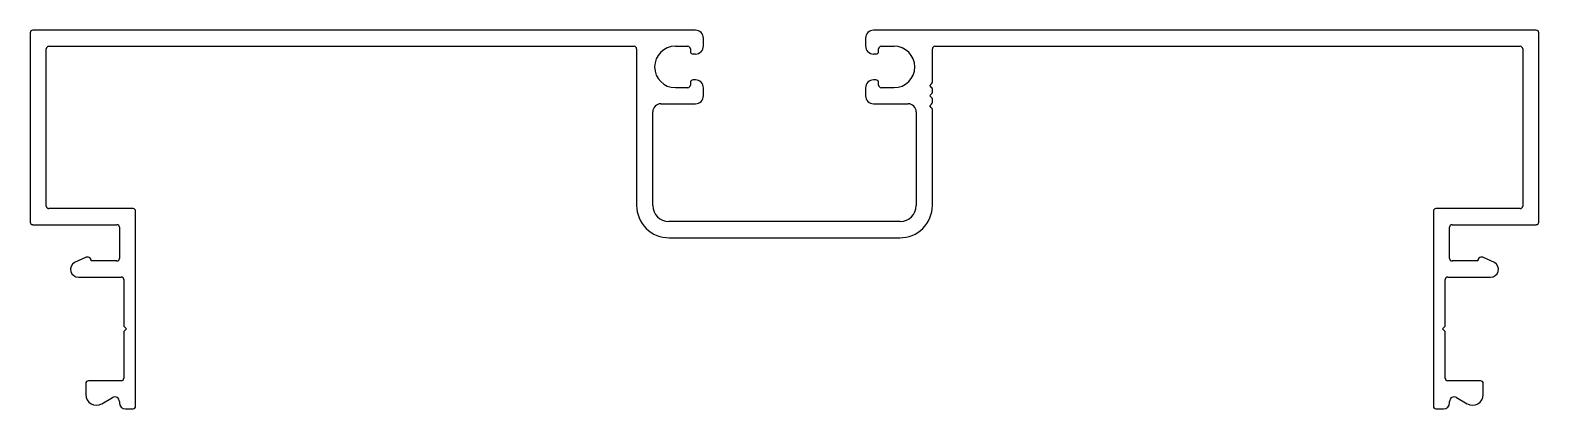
# Model space of a CAD drawing. Extents: x -74 to 74, y 25 to 62.
import ezdxf

# ---------------------------------------------------------------- set-up
doc = ezdxf.new("R2010")
doc.units = 0
doc.layers.get('0').update_dxf_attribs({"linetype": 'CONTINUOUS'})

msp = doc.modelspace()

# ---------------------------------------------------------------- linework, layer by layer
for p, q in [((-73.81, 61.74), (-73.81, 43.2)), ((-8.72, 61.99), (-73.56, 61.99)), ((-7.94, 60.44), (-7.94, 61.2)), ((7.94, 61.2), (7.94, 60.44)), ((73.56, 61.99), (8.72, 61.99)), ((73.81, 43.2), (73.81, 61.74)), ((-72.24, 44.77), (-72.24, 60.16)), ((-71.98, 60.42), (-14.72, 60.42)), ((-14.47, 60.16), (-14.47, 44.82)), ((-10.68, 60.42), (-9.46, 60.42)), ((-9.21, 60.16), (-9.21, 59.91)), ((-8.95, 59.66), (-8.72, 59.66)), ((8.72, 59.66), (8.95, 59.66)), ((9.21, 59.91), (9.21, 60.16)), ((9.46, 60.42), (10.72, 60.42)), ((14.47, 56.92), (14.47, 60.16)), ((14.72, 60.42), (71.98, 60.42)), ((72.24, 60.16), (72.24, 44.77)), ((-9.46, 56.35), (-10.68, 56.35)), ((-9.21, 56.86), (-9.21, 56.61)), ((-8.72, 57.12), (-8.95, 57.12)), ((-7.94, 55.57), (-7.94, 56.33)), ((7.94, 56.33), (7.94, 55.57)), ((8.95, 57.12), (8.72, 57.12)), ((9.21, 56.61), (9.21, 56.86)), ((10.72, 56.35), (9.46, 56.35)), ((14.22, 56.58), (14.39, 56.75)), ((14.39, 56.39), (14.22, 56.57)), ((14.47, 55.92), (14.47, 56.22)), ((-12.1, 54.78), (-8.72, 54.78)), ((8.72, 54.78), (12.1, 54.78)), ((14.22, 55.58), (14.39, 55.75)), ((14.39, 55.39), (14.22, 55.57)), ((14.22, 54.58), (14.39, 54.75)), ((14.47, 54.93), (14.47, 55.22)), ((-12.89, 44.82), (-12.89, 53.99)), ((12.89, 53.99), (12.89, 44.82)), ((14.39, 54.39), (14.22, 54.57)), ((14.47, 44.82), (14.47, 54.22)), ((-63.75, 44.52), (-71.98, 44.52)), ((71.98, 44.52), (63.75, 44.52)), ((-73.56, 42.94), (-65.33, 42.94)), ((-63.5, 25.16), (-63.5, 44.26)), ((11.32, 43.25), (-11.32, 43.25)), ((63.5, 44.26), (63.5, 25.16)), ((65.33, 42.94), (73.56, 42.94)), ((-65.07, 42.69), (-65.07, 39.64)), ((-11.27, 41.67), (11.27, 41.67)), ((65.07, 39.64), (65.07, 42.69)), ((-68.41, 39.72), (-69.47, 39.23)), ((-65.33, 39.39), (-67.84, 39.39)), ((67.84, 39.39), (65.33, 39.39)), ((69.47, 39.23), (68.41, 39.72)), ((-69.09, 37.81), (-64.9, 37.81)), ((-64.64, 37.56), (-64.64, 32.99)), ((64.64, 32.99), (64.64, 37.56)), ((64.9, 37.81), (69.09, 37.81)), ((-64.64, 32.99), (-64.39, 32.73)), ((-64.39, 32.73), (-64.64, 32.48)), ((64.39, 32.73), (64.64, 32.99)), ((64.64, 32.48), (64.39, 32.73)), ((-64.64, 32.48), (-64.64, 27.91)), ((64.64, 27.91), (64.64, 32.48)), ((-68.38, 27.4), (-68.38, 26.3)), ((-64.9, 27.65), (-68.12, 27.65)), ((68.12, 27.65), (64.9, 27.65)), ((68.38, 26.3), (68.38, 27.4)), ((-66.81, 25.4), (-65.76, 26.01)), ((-65.07, 25.62), (-65.07, 25.49)), ((65.07, 25.49), (65.07, 25.62)), ((65.76, 26.01), (66.81, 25.4)), ((-64.49, 24.91), (-63.75, 24.91)), ((63.75, 24.91), (64.49, 24.91))]:
    msp.add_line(p, q)
for centre, radius, start, end in [((-73.56, 61.74), 0.254, 90, 180), ((-8.72, 61.2), 0.787, 0, 90), ((8.72, 61.2), 0.787, 90, 180), ((73.56, 61.74), 0.254, 360, 90), ((-71.98, 60.16), 0.254, 90, 180), ((-14.72, 60.16), 0.254, 360, 90), ((-10.68, 58.39), 2.03, 90, 270), ((-9.46, 60.16), 0.254, 0, 90), ((-8.95, 59.91), 0.254, 180, 270), ((-8.72, 60.44), 0.787, 270, 0), ((8.72, 60.44), 0.787, 180, 270), ((8.95, 59.91), 0.254, 270, 0), ((9.46, 60.16), 0.254, 90, 180), ((10.72, 58.39), 2.03, 270, 90), ((14.72, 60.16), 0.254, 90, 180), ((71.98, 60.16), 0.254, 360, 90), ((-9.46, 56.61), 0.254, 270, 0), ((-8.95, 56.86), 0.254, 90, 180), ((-8.72, 56.33), 0.787, 0, 90), ((8.72, 56.33), 0.787, 90, 180), ((8.95, 56.86), 0.254, 360, 90), ((9.46, 56.61), 0.254, 180, 270), ((14.23, 56.57), 0.008, 135, 225), ((14.22, 56.92), 0.25, 315, 0), ((14.22, 56.22), 0.25, 0, 45), ((-12.1, 53.99), 0.787, 90, 180), ((-8.72, 55.57), 0.787, 270, 360), ((8.72, 55.57), 0.787, 180, 270), ((12.1, 53.99), 0.787, 360, 90), ((14.23, 55.57), 0.008, 135, 225), ((14.22, 55.92), 0.25, 315, 0), ((14.22, 55.22), 0.25, 360, 45), ((14.22, 54.93), 0.25, 315, 360), ((14.23, 54.57), 0.008, 135, 225), ((14.22, 54.22), 0.25, 0, 45), ((-71.98, 44.77), 0.254, 180, 270), ((-63.75, 44.26), 0.254, 360, 90), ((-11.32, 44.82), 3.15, 180, 270.7908), ((-11.32, 44.82), 1.57, 180, 270), ((11.32, 44.82), 3.15, 269.2092, 360), ((11.32, 44.82), 1.57, 270, 360), ((63.75, 44.26), 0.254, 90, 180), ((71.98, 44.77), 0.254, 270, 0), ((-73.56, 43.2), 0.254, 180, 270), ((-65.33, 42.69), 0.254, 360, 90), ((65.33, 42.69), 0.254, 90, 180), ((73.56, 43.2), 0.254, 270, 0), ((-69.09, 38.57), 0.762, 120, 270), ((-68.22, 39.39), 0.381, 360, 120), ((-65.33, 39.64), 0.254, 270, 0), ((65.33, 39.64), 0.254, 180, 270), ((68.22, 39.39), 0.381, 60, 180), ((69.09, 38.57), 0.762, 270, 60), ((-64.9, 37.56), 0.254, 360, 90), ((64.9, 37.56), 0.254, 90, 180), ((-68.12, 27.4), 0.254, 90, 180), ((-64.9, 27.91), 0.254, 270, 0), ((64.9, 27.91), 0.254, 180, 270), ((68.12, 27.4), 0.254, 360, 90), ((-67.34, 26.3), 1.04, 180, 300), ((-65.53, 25.62), 0.455, 0, 120), ((-64.49, 25.49), 0.584, 180, 270), ((-63.75, 25.16), 0.254, 270, 0), ((63.75, 25.16), 0.254, 180, 270), ((64.49, 25.49), 0.584, 270, 0), ((65.53, 25.62), 0.455, 60, 180), ((67.34, 26.3), 1.04, 240, 0)]:
    msp.add_arc(centre, radius, start, end)

doc.saveas('drawing.dxf')
